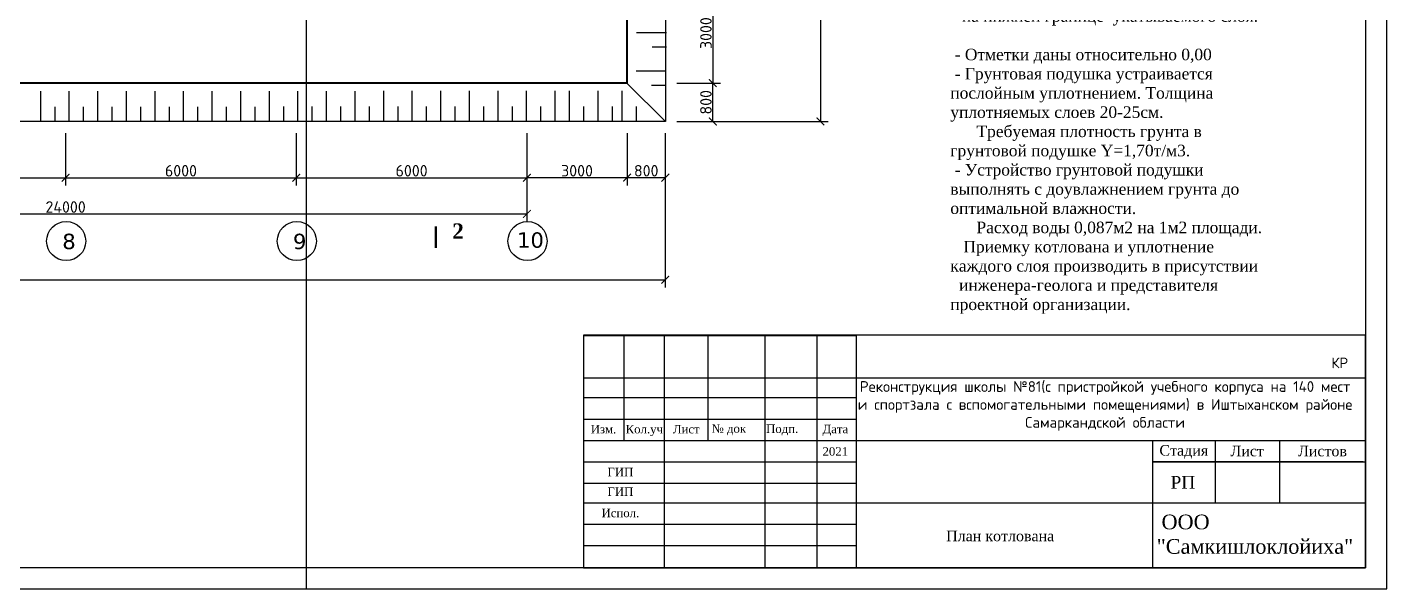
# Model space of a CAD drawing. Header units: millimetres. Extents: x 572274 to 2241483, y -888675 to -304135.
# Drawn here: x 825698 to 861066, y -667842 to -653227 of the extents above; entities that cross this region are included whole.
import ezdxf

# ---------------------------------------------------------------- set-up
doc = ezdxf.new("R2010")
doc.units = ezdxf.units.MM
doc.layers.add('RAMKA', color=19, linetype='Continuous')
doc.layers.add('генплан', color=179, linetype='Continuous', lineweight=25)
doc.styles.add('GOST', font='isocpeur.ttf')
doc.styles.get("Standard").update_dxf_attribs({"font": 'isocpeur.ttf'})
doc.styles.add('TNRoman', font='timesbd.ttf')
doc.styles.add('WMF-Times New Roman0', font='times.ttf')
doc.dimstyles.new('ISO-25$0', dxfattribs={"dimtxt": 300, "dimasz": 200, "dimexe": 100, "dimexo": 300, "dimgap": 50, "dimtad": 1, "dimdec": 0, "dimtxsty": 'Standard', "dimblk": 'OBLIQUE', "dimcen": 250, "dimdle": 150, "dimadec": 0, "dimazin": 0, "dimtfac": 1, "dimtdec": 0, "dimtmove": 0, "dimatfit": 3, "dimldrblk": 'OBLIQUE', "dimfxl": 1.25, "dimarcsym": 0})

# ---------------------------------------------------------------- blocks, each defined once
blk = doc.blocks.new('_ArchTick')
at = {"color": 0, "linetype": 'ByBlock', "const_width": 0.15}
blk.add_lwpolyline([(-0.5, -0.5), (0.5, 0.5)], dxfattribs=at)
blk = doc.blocks.new('*D1647')
at = {"layer": 'Defpoints', "color": 0, "lineweight": 25, "transparency": 16777216}
for p in [(841303, -655681), (842298, -655681), (841303, -657143)]:
    blk.add_point(p, dxfattribs=at)
at = {"layer": 'RAMKA', "color": 5, "lineweight": -2, "transparency": 16777216}
for p, q in [((841303, -655981), (841303, -657343)), ((842298, -655981), (842298, -657343)), ((842298, -657143), (841303, -657143))]:
    blk.add_line(p, q, dxfattribs=at)
at = {"layer": 'RAMKA', "color": 5, "lineweight": -2, "transparency": 16777216, "xscale": 200, "yscale": 200, "zscale": 200, "rotation": 180}
blk.add_blockref('_ArchTick', (841303, -657143), dxfattribs=at)
at = {"layer": 'RAMKA', "color": 5, "lineweight": -2, "transparency": 16777216, "xscale": 200, "yscale": 200, "zscale": 200}
blk.add_blockref('_ArchTick', (842298, -657143), dxfattribs=at)
at = {"layer": 'RAMKA', "color": 5, "transparency": 16777216, "insert": (841801, -656963), "char_height": 300, "attachment_point": 5}
blk.add_mtext('800', dxfattribs=at)
blk = doc.blocks.new('*D1571')
at = {"layer": 'Defpoints', "color": 0, "lineweight": 25, "transparency": 16777216}
for p in [(838698, -655681), (841303, -655981), (838698, -657143)]:
    blk.add_point(p, dxfattribs=at)
at = {"layer": 'RAMKA', "color": 5, "lineweight": -2, "transparency": 16777216}
for p, q in [((838698, -655981), (838698, -657343)), ((841303, -656281), (841303, -657343)), ((841303, -657143), (838698, -657143))]:
    blk.add_line(p, q, dxfattribs=at)
at = {"layer": 'RAMKA', "color": 5, "lineweight": -2, "transparency": 16777216, "xscale": 200, "yscale": 200, "zscale": 200, "rotation": 180}
blk.add_blockref('_ArchTick', (838698, -657143), dxfattribs=at)
at = {"layer": 'RAMKA', "color": 5, "lineweight": -2, "transparency": 16777216, "xscale": 200, "yscale": 200, "zscale": 200}
blk.add_blockref('_ArchTick', (841303, -657143), dxfattribs=at)
at = {"layer": 'RAMKA', "color": 5, "transparency": 16777216, "insert": (840001, -656963), "char_height": 300, "attachment_point": 5}
blk.add_mtext('3000', dxfattribs=at)
blk = doc.blocks.new('*D1576')
at = {"layer": 'Defpoints', "color": 0, "lineweight": 25, "transparency": 16777216}
for p in [(820698, -655681), (826698, -655681), (826698, -657143)]:
    blk.add_point(p, dxfattribs=at)
at = {"layer": 'RAMKA', "color": 5, "lineweight": -2, "transparency": 16777216}
for p, q in [((820698, -655981), (820698, -657343)), ((826698, -655981), (826698, -657343)), ((820698, -657143), (826698, -657143))]:
    blk.add_line(p, q, dxfattribs=at)
at = {"layer": 'RAMKA', "color": 5, "lineweight": -2, "transparency": 16777216, "xscale": 200, "yscale": 200, "zscale": 200, "rotation": 180}
blk.add_blockref('_ArchTick', (820698, -657143), dxfattribs=at)
at = {"layer": 'RAMKA', "color": 5, "lineweight": -2, "transparency": 16777216, "xscale": 200, "yscale": 200, "zscale": 200}
blk.add_blockref('_ArchTick', (826698, -657143), dxfattribs=at)
at = {"layer": 'RAMKA', "color": 5, "transparency": 16777216, "insert": (823698, -656963), "char_height": 300, "attachment_point": 5}
blk.add_mtext('6000', dxfattribs=at)
blk = doc.blocks.new('*D1577')
at = {"layer": 'Defpoints', "color": 0, "lineweight": 25, "transparency": 16777216}
for p in [(826698, -655681), (832698, -655681), (832698, -657143)]:
    blk.add_point(p, dxfattribs=at)
at = {"layer": 'RAMKA', "color": 5, "lineweight": -2, "transparency": 16777216}
for p, q in [((826698, -655981), (826698, -657343)), ((832698, -655981), (832698, -657343)), ((826698, -657143), (832698, -657143))]:
    blk.add_line(p, q, dxfattribs=at)
at = {"layer": 'RAMKA', "color": 5, "lineweight": -2, "transparency": 16777216, "xscale": 200, "yscale": 200, "zscale": 200, "rotation": 180}
blk.add_blockref('_ArchTick', (826698, -657143), dxfattribs=at)
at = {"layer": 'RAMKA', "color": 5, "lineweight": -2, "transparency": 16777216, "xscale": 200, "yscale": 200, "zscale": 200}
blk.add_blockref('_ArchTick', (832698, -657143), dxfattribs=at)
at = {"layer": 'RAMKA', "color": 5, "transparency": 16777216, "insert": (829698, -656963), "char_height": 300, "attachment_point": 5}
blk.add_mtext('6000', dxfattribs=at)
blk = doc.blocks.new('*D1578')
at = {"layer": 'Defpoints', "color": 0, "lineweight": 25, "transparency": 16777216}
for p in [(832698, -655681), (838698, -655681), (838698, -657143)]:
    blk.add_point(p, dxfattribs=at)
at = {"layer": 'RAMKA', "color": 5, "lineweight": -2, "transparency": 16777216}
for p, q in [((832698, -655981), (832698, -657343)), ((838698, -655981), (838698, -657343)), ((832698, -657143), (838698, -657143))]:
    blk.add_line(p, q, dxfattribs=at)
at = {"layer": 'RAMKA', "color": 5, "lineweight": -2, "transparency": 16777216, "xscale": 200, "yscale": 200, "zscale": 200, "rotation": 180}
blk.add_blockref('_ArchTick', (832698, -657143), dxfattribs=at)
at = {"layer": 'RAMKA', "color": 5, "lineweight": -2, "transparency": 16777216, "xscale": 200, "yscale": 200, "zscale": 200}
blk.add_blockref('_ArchTick', (838698, -657143), dxfattribs=at)
at = {"layer": 'RAMKA', "color": 5, "transparency": 16777216, "insert": (835698, -656963), "char_height": 300, "attachment_point": 5}
blk.add_mtext('6000', dxfattribs=at)
blk = doc.blocks.new('*D1649')
at = {"layer": 'Defpoints', "color": 0, "lineweight": 25, "transparency": 16777216}
for p in [(842298, -654681), (843534, -654681), (842298, -655681)]:
    blk.add_point(p, dxfattribs=at)
at = {"layer": 'RAMKA', "color": 5, "lineweight": -2, "transparency": 16777216}
for p, q in [((842598, -654681), (843734, -654681)), ((843534, -655681), (843534, -654681)), ((842598, -655681), (843734, -655681))]:
    blk.add_line(p, q, dxfattribs=at)
at = {"layer": 'RAMKA', "color": 5, "lineweight": -2, "transparency": 16777216, "xscale": 200, "yscale": 200, "zscale": 200}
for p, rotation in [((843534, -654681), 90), ((843534, -655681), 270)]:
    blk.add_blockref('_ArchTick', p, dxfattribs=dict(at, rotation=rotation))
at = {"layer": 'RAMKA', "color": 5, "transparency": 16777216, "insert": (843354, -655181), "char_height": 300, "attachment_point": 5, "rotation": 90}
blk.add_mtext('800', dxfattribs=at)
blk = doc.blocks.new('*D1579')
at = {"layer": 'Defpoints', "color": 0, "lineweight": 25, "transparency": 16777216}
for p in [(842298, -652081), (842598, -654681), (843534, -654681)]:
    blk.add_point(p, dxfattribs=at)
at = {"layer": 'RAMKA', "color": 5, "lineweight": -2, "transparency": 16777216}
for p, q in [((842598, -652081), (843734, -652081)), ((843534, -652081), (843534, -654681)), ((842898, -654681), (843734, -654681))]:
    blk.add_line(p, q, dxfattribs=at)
at = {"layer": 'RAMKA', "color": 5, "lineweight": -2, "transparency": 16777216, "xscale": 200, "yscale": 200, "zscale": 200}
for p, rotation in [((843534, -652081), 90), ((843534, -654681), 270)]:
    blk.add_blockref('_ArchTick', p, dxfattribs=dict(at, rotation=rotation))
at = {"layer": 'RAMKA', "color": 5, "transparency": 16777216, "insert": (843354, -653381), "char_height": 300, "attachment_point": 5, "rotation": 90}
blk.add_mtext('3000', dxfattribs=at)
blk = doc.blocks.new('*D1601')
at = {"layer": 'Defpoints', "color": 0, "lineweight": 25, "transparency": 16777216}
for p in [(814698, -655681), (838698, -655681), (838698, -658086)]:
    blk.add_point(p, dxfattribs=at)
at = {"layer": 'RAMKA', "color": 5, "lineweight": -2, "transparency": 16777216}
for p, q in [((814698, -655981), (814698, -658286)), ((838698, -655981), (838698, -658286)), ((814698, -658086), (838698, -658086))]:
    blk.add_line(p, q, dxfattribs=at)
at = {"layer": 'RAMKA', "color": 5, "lineweight": -2, "transparency": 16777216, "xscale": 200, "yscale": 200, "zscale": 200, "rotation": 180}
blk.add_blockref('_ArchTick', (814698, -658086), dxfattribs=at)
at = {"layer": 'RAMKA', "color": 5, "lineweight": -2, "transparency": 16777216, "xscale": 200, "yscale": 200, "zscale": 200}
blk.add_blockref('_ArchTick', (838698, -658086), dxfattribs=at)
at = {"layer": 'RAMKA', "color": 5, "transparency": 16777216, "insert": (826698, -657906), "char_height": 300, "attachment_point": 5}
blk.add_mtext('24000', dxfattribs=at)
blk = doc.blocks.new('*D1604')
at = {"layer": 'Defpoints', "color": 0, "lineweight": 25, "transparency": 16777216}
for p in [(799879, -648343), (842298, -655681), (842298, -659800)]:
    blk.add_point(p, dxfattribs=at)
at = {"layer": 'RAMKA', "color": 5, "lineweight": -2, "transparency": 16777216}
for p, q in [((799879, -648643), (799879, -660000)), ((842298, -655981), (842298, -660000)), ((799879, -659800), (842298, -659800))]:
    blk.add_line(p, q, dxfattribs=at)
at = {"layer": 'RAMKA', "color": 5, "lineweight": -2, "transparency": 16777216, "xscale": 200, "yscale": 200, "zscale": 200, "rotation": 180}
blk.add_blockref('_ArchTick', (799879, -659800), dxfattribs=at)
at = {"layer": 'RAMKA', "color": 5, "lineweight": -2, "transparency": 16777216, "xscale": 200, "yscale": 200, "zscale": 200}
blk.add_blockref('_ArchTick', (842298, -659800), dxfattribs=at)
at = {"layer": 'RAMKA', "color": 5, "transparency": 16777216, "insert": (821089, -659620), "char_height": 300, "attachment_point": 5}
blk.add_mtext('46430', dxfattribs=at)
blk = doc.blocks.new('*D1652')
at = {"layer": 'Defpoints', "color": 0, "lineweight": 25, "transparency": 16777216}
for p in [(842298, -636481), (842298, -655681), (846332, -655681)]:
    blk.add_point(p, dxfattribs=at)
at = {"layer": 'RAMKA', "color": 5, "lineweight": -2, "transparency": 16777216}
for p, q in [((842598, -636481), (846532, -636481)), ((846332, -636481), (846332, -655681)), ((842598, -655681), (846532, -655681))]:
    blk.add_line(p, q, dxfattribs=at)
at = {"layer": 'RAMKA', "color": 5, "lineweight": -2, "transparency": 16777216, "xscale": 200, "yscale": 200, "zscale": 200}
for p, rotation in [((846332, -636481), 90), ((846332, -655681), 270)]:
    blk.add_blockref('_ArchTick', p, dxfattribs=dict(at, rotation=rotation))
at = {"layer": 'RAMKA', "color": 5, "transparency": 16777216, "insert": (846152, -646081), "char_height": 300, "attachment_point": 5, "rotation": 90}
blk.add_mtext('19600', dxfattribs=at)

msp = doc.modelspace()

# ---------------------------------------------------------------- linework, layer by layer
at = {"color": 0, "linetype": 'ByBlock', "ltscale": 100}
for p, q in [((842298.453, -636480.73), (842298.453, -655680.73)), ((842298.453, -655680.73), (811098.453, -655680.73))]:
    msp.add_line(p, q, dxfattribs=at)
at = {"color": 0, "linetype": 'ByBlock', "lineweight": 40, "ltscale": 100}
for p, q in [((841298.453, -637480.73), (841298.453, -654680.73)), ((841298.453, -654680.73), (812098.453, -654680.73))]:
    msp.add_line(p, q, dxfattribs=at)
at = {"ltscale": 5}
for p, q in [((842325.369, -653372.35), (841548.792, -653373.059)), ((842325.028, -653745.582), (841952.843, -653745.922)), ((842312.081, -654372.362), (841535.505, -654373.072)), ((826050.061, -655670.333), (826049.351, -654893.89)), ((826793.597, -655669.787), (826792.888, -654893.344)), ((827537.133, -655668.975), (827536.424, -654892.531)), ((828280.669, -655668.428), (828279.96, -654891.985)), ((829024.206, -655668.428), (829023.497, -654891.985)), ((829767.742, -655667.882), (829767.033, -654891.439)), ((830511.279, -655667.882), (830510.57, -654891.439)), ((831254.815, -655667.336), (831254.106, -654890.893)), ((831998.352, -655667.336), (831997.643, -654890.893)), ((832741.888, -655666.79), (832741.179, -654890.347)), ((833485.423, -655664.352), (833484.714, -654887.909)), ((834228.959, -655663.806), (834228.25, -654887.363)), ((834972.495, -655662.993), (834971.786, -654886.55)), ((835716.031, -655662.447), (835715.322, -654886.004)), ((836459.568, -655662.447), (836458.859, -654886.004)), ((837203.104, -655661.901), (837202.395, -654885.458)), ((837946.641, -655661.901), (837945.932, -654885.458)), ((838690.178, -655661.355), (838689.468, -654884.911)), ((839433.714, -655661.355), (839433.005, -654884.911)), ((839806.206, -655660.335), (839805.497, -654883.892)), ((840549.743, -655660.335), (840549.034, -654883.892)), ((841177.251, -655660.808), (841176.541, -654884.365)), ((842311.741, -654745.594), (841939.556, -654745.934)), ((826422.554, -655670.126), (826422.214, -655297.941)), ((827166.09, -655669.314), (827165.75, -655297.128)), ((827909.626, -655668.767), (827909.286, -655296.582)), ((828653.163, -655668.767), (828652.823, -655296.582)), ((829396.699, -655668.221), (829396.359, -655296.036)), ((830140.236, -655668.221), (830139.896, -655296.036)), ((830883.772, -655667.675), (830883.432, -655295.49)), ((831627.309, -655667.675), (831626.969, -655295.49)), ((832370.845, -655667.129), (832370.505, -655294.944)), ((833114.38, -655664.691), (833114.04, -655292.506)), ((833857.916, -655664.145), (833857.576, -655291.96)), ((834601.452, -655663.332), (834601.112, -655291.147)), ((835344.988, -655662.786), (835344.648, -655290.601)), ((836088.525, -655662.786), (836088.185, -655290.601)), ((836832.061, -655662.24), (836831.721, -655290.055)), ((837575.598, -655662.24), (837575.258, -655290.055)), ((838319.134, -655661.694), (838318.794, -655289.508)), ((839062.671, -655661.694), (839062.331, -655289.508)), ((839806.207, -655661.147), (839805.867, -655288.962)), ((840178.7, -655660.674), (840178.36, -655288.489)), ((840922.236, -655660.128), (840921.896, -655287.942)), ((841549.742, -655658.71), (841549.402, -655286.524))]:
    msp.add_line(p, q, dxfattribs=at)
at = {"lineweight": 25}
msp.add_line((841298.453, -654680.73), (842298.453, -655680.73), dxfattribs=at)
at = {"lineweight": 30}
msp.add_lwpolyline([(788415.662, -603602.499), (860515.656, -603602.499), (860515.656, -667292.499), (788415.662, -667292.499)], close=True, dxfattribs=at)
at = {"lineweight": 9}
msp.add_lwpolyline([(836329.081, -658413.338, 56.073, 56.073, 0), (836329.081, -658974.068, 56.073, 56.073, 0), (836329.081, -658787.158, 0, 74.764, 0), (836702.901, -658787.158, 0, 0, 0), (837263.631, -658787.158, 0, 0, 0)], format="xyseb", dxfattribs=at)
at = {"layer": 'Defpoints', "color": 1}
for points in [[(832965.662, -635172.499), (786765.662, -635172.499), (786765.662, -667842.499), (832965.662, -667842.499)], [(861065.656, -635172.499), (814865.656, -635172.499), (814865.656, -667842.499), (861065.656, -667842.499)]]:
    msp.add_lwpolyline(points, close=True, dxfattribs=at)
at = {"layer": 'RAMKA'}
for centre in [(826711.835, -658793.561), (832712.506, -658793.561), (838713.293, -658793.561)]:
    msp.add_circle(centre, 507.897, dxfattribs=at)
at = {"layer": 'генплан'}
for p, q in [((840165.656, -661250.28), (847258.683, -661250.28)), ((841218.66, -661242.499), (841218.66, -663980.025)), ((842264.689, -661242.499), (842264.689, -667292.499)), ((843402.361, -661242.499), (843402.361, -663980.025)), ((844884.569, -661242.499), (844884.569, -667292.499)), ((846236.525, -661242.499), (846236.525, -667292.499)), ((847258.683, -661242.499), (847258.683, -667292.499)), ((840165.656, -662355.583), (847258.683, -662355.583)), ((840181.524, -662355.583), (847274.551, -662355.583)), ((847258.683, -662355.583), (860515.656, -662355.583)), ((840165.656, -662866.122), (847258.683, -662866.122)), ((840181.524, -662866.122), (847274.551, -662866.122)), ((840165.656, -663430.025), (847258.683, -663430.025)), ((840165.656, -663980.025), (860515.656, -663980.025)), ((854971.329, -663980.025), (854971.329, -667292.499)), ((856597.489, -663980.025), (856597.489, -665604.467)), ((858270.111, -663980.025), (858270.111, -665604.467)), ((840165.656, -664536.977), (847258.683, -664536.977)), ((860453.811, -664536.977), (854971.329, -664536.977)), ((854971.329, -664536.977), (860515.656, -664536.977)), ((840165.656, -665093.928), (847258.683, -665093.928)), ((840165.656, -665604.467), (847258.683, -665604.467)), ((847258.683, -665604.467), (860515.656, -665604.467)), ((840165.656, -666161.419), (847258.683, -666161.419)), ((840165.656, -666718.371), (847258.683, -666718.371))]:
    msp.add_line(p, q, dxfattribs=at)
at = {"layer": 'генплан', "lineweight": 30}
msp.add_lwpolyline([(840165.656, -667292.499), (860515.656, -667292.499), (860515.656, -661242.499), (840165.656, -661242.499)], close=True, dxfattribs=at)

# ---------------------------------------------------------------- texts
at = {"ltscale": 50, "attachment_point": 1}
for s, insert, char_height, width in [('{\\fTimes New Roman|b0|i0|c204|p18;При устройстве котлована под здание,необходимо выполнить следующие работы:\\P\\pi-183.6,l300,t300,566.4; Строящиеся здание (учебный блок) будет выполнятся рядом сущ. зданием.     \\P  В результате этого перед началом рытья котлована, необходимо\\P   вдоль существующего здания забить деревянные шпунтовые стены на \\P   глубину H=2,50м. от планировочной отм. земли.\\P\\pi0,l0,tz;\\P  - Верхний слой грунта на глубину 0,90м насыпные грунты суглинки серого цвета\\P    с присутствием строительного и бытового мусора, рыхлые неоднородные подлежат срезке и вывозу. \\P   - Откопать котлован на глубину Н= -3,000м , относительно отм.0,000.     \\P - Необходимо выполнить грунтовую подушку с послойным уплотнением на Н=1,20м из пригодного  грунта.\\P - Растительный грунт и строительный мусор (0,9 м от поверхности) для подушки непригодны.\\P - Отсыпку подушки производить с послойной  укаткой при оптимальной влажности, равной влажности награнице раскатывания (W =18,5%).\\P\\pi-183.6,l300,t300,566.4;- Укатку производить гружеными автомашинамипо 8-10 раз по одному следу, либо катком дорожным самоходным ДУ37 (8тн).\\P- Укатку вести до достижения плотности на нижней границе  укатываемого слоя.\\P\\pi0,l0,tz;\\P - Отметки даны относительно 0,00\\P - Грунтовая подушка устраивается послойным уплотнением. Толщина  уплотняемых слоев 20-25см. \\P      Требуемая плотность грунта в грунтовой подушке Y=1,70т/м3.\\P - Устройство грунтовой подушки выполнять с доувлажнением грунта до оптимальной влажности.\\P      Расход воды 0,087м2 на 1м2 площади.\\P   Приемку котлована и уплотнение каждого слоя производить в присутствии\\P  инженера-геолога и представителя проектной организации.}', (849712.325, -635782.821), 300, 8300.94699), ('{\\fVerdana|b0|i0|c204|p34;8}', (826611.568, -658601.88), 400, 402.59419), ('{\\fVerdana|b0|i0|c204|p34;9}', (832612.239, -658601.88), 400, 402.59419), ('{\\fVerdana|b0|i0|c204|p34;10}', (838440.698, -658566.02), 400, 402.59419)]:
    msp.add_mtext(s, dxfattribs=dict(at, insert=insert, char_height=char_height, width=width))
at = {"lineweight": 25, "insert": (836753.973, -658332.976), "char_height": 400.52157, "width": 290.70014, "attachment_point": 1, "style": 'WMF-Times New Roman0'}
msp.add_mtext('{\\fTimes New Roman|b1|i0|c204|p18;2}', dxfattribs=at)
at = {"color": 0, "ltscale": 100, "insert": (859841.356, -661963.899), "char_height": 275, "width": 4400, "attachment_point": 5, "style": 'GOST'}
msp.add_mtext('\\pt3000.03;КР', dxfattribs=at)
at = {"color": 0, "lineweight": 25, "insert": (853737.549, -663082.802), "char_height": 280, "width": 12844.1308, "attachment_point": 5}
msp.add_mtext('{\\C256;Реконструкция школы №81(с пристройкой учебного корпуса на 140 мест и спортзала с вспомогательными помещениями) в Иштыханском районе Самаркандской области}', dxfattribs=at)
at = {"layer": 'генплан', "lineweight": 30, "attachment_point": 5, "style": 'TNRoman'}
for s, insert, char_height in [('{\\fTimes New Roman|b0|i0|c204|p18;Изм.}', (840691.213, -663689.621), 220), ('{\\fTimes New Roman|b0|i0|c204|p18;Кол.уч}', (841751.261, -663722.631), 220), ('{\\fTimes New Roman|b0|i0|c204|p18;Лист}', (842842.741, -663689.678), 220), ('{\\fTimes New Roman|b0|i0|c204|p18;№ док}', (843949.683, -663703.807), 220), ('{\\fTimes New Roman|b0|i0|c204|p18;Подп.}', (845337.262, -663708.408), 220), ('{\\fTimes New Roman|b0|i0|c204|p18;Дата}', (846719.81, -663719.03), 220), ('{\\fTimes New Roman|b0|i0|c204|p18;2021}', (846719.81, -664269.03), 220), ('{\\fTimes New Roman|b0|i0|c204|p18;Стадия}', (855784.409, -664280.432), 275), ('{\\fTimes New Roman|b0|i0|c204|p18;Лист}', (857433.8, -664258.501), 275), ('{\\fTimes New Roman|b0|i0|c204|p18;Листов}', (859392.883, -664258.501), 275), ('{\\fTimes New Roman|b0|i0|c204|p18;ГИП}', (841129.587, -664803.581), 220), ('{\\fTimes New Roman|b0|i0|c204|p18;ГИП}', (841129.587, -665314.12), 220), ('{\\fTimes New Roman|b0|i0|c204|p18;Испол.}', (841129.587, -665871.071), 220)]:
    msp.add_mtext(s, dxfattribs=dict(at, insert=insert, char_height=char_height))
at = {"layer": 'генплан', "color": 0, "ltscale": 1.5, "insert": (855761.178, -665070.722), "char_height": 330, "width": 1672.62183, "attachment_point": 5, "style": 'TNRoman'}
msp.add_mtext('{\\fTimes New Roman|b0|i0|c204|p18;РП}', dxfattribs=at)
at = {"layer": 'генплан', "lineweight": 30, "attachment_point": 5, "style": 'TNRoman'}
for s, insert, char_height, width in [('{\\fTimes New Roman|b0|i0|c204|p18;\\C0; ООО                                       "Самкишлоклойиха"}', (857635.445, -666423.562), 382.37532, 5410.16654), ('{\\fTimes New Roman|b0|i0|c204|p18;План котлована}', (851009.175, -666468.049), 275, 6744.72603)]:
    msp.add_mtext(s, dxfattribs=dict(at, insert=insert, char_height=char_height, width=width))

# ---------------------------------------------------------------- dimensions: what is measured, and where the dimension line sits
at = {"layer": 'RAMKA'}
for base, p1, p2, text, picture, middle in [((846332.373, -655680.73), (842298.453, -636480.73), (842298.453, -655680.73), '19600', '*D1652', (846152.373, -646080.73)), ((843534.273, -654680.73), (842298.453, -652080.73), (842598.453, -654680.73), '3000', '*D1579', (843354.273, -653380.73)), ((843534.273, -654680.73), (842298.453, -655680.73), (842298.453, -654680.73), '800', '*D1649', (843354.273, -655180.73))]:
    dim = msp.add_linear_dim(base=base, p1=p1, p2=p2, angle=90, text=text, dimstyle='ISO-25$0', override={"dimexe": 200, "dimgap": 30, "dimdec": 2, "dimblk": 'ArchTick', "dimcen": 200, "dimdle": 0, "dimclrd": 5, "dimclre": 5, "dimclrt": 5, "dimtdec": 2, "dimldrblk": 'ArchTick'}, dxfattribs=at)
    dim.commit()
    dim.dimension.update_dxf_attribs({"geometry": picture, "text_midpoint": middle})
for base, p1, p2, text, picture, middle in [((842298.453, -659800.154), (799878.601, -648342.794), (842298.453, -655680.73), '46430', '*D1604', (821088.527, -659620.154)), ((838698.453, -657143.189), (841302.658, -655980.73), (838698.453, -655680.73), '3000', '*D1571', (840000.556, -656963.189))]:
    dim = msp.add_linear_dim(base=base, p1=p1, p2=p2, text=text, dimstyle='ISO-25$0', override={"dimexe": 200, "dimgap": 30, "dimdec": 2, "dimblk": 'ArchTick', "dimcen": 200, "dimdle": 0, "dimclrd": 5, "dimclre": 5, "dimclrt": 5, "dimtdec": 2, "dimldrblk": 'ArchTick'}, dxfattribs=at)
    dim.commit()
    dim.dimension.update_dxf_attribs({"geometry": picture, "text_midpoint": middle})
for base, p1, p2, picture, middle in [((838698.453, -658085.881), (814698.453, -655680.73), (838698.453, -655680.73), '*D1601', (826698.453, -657905.881)), ((826698.453, -657143.189), (820698.453, -655680.73), (826698.453, -655680.73), '*D1576', (823698.453, -656963.189)), ((832698.453, -657143.189), (826698.453, -655680.73), (832698.453, -655680.73), '*D1577', (829698.453, -656963.189)), ((838698.453, -657143.189), (832698.453, -655680.73), (838698.453, -655680.73), '*D1578', (835698.453, -656963.189))]:
    dim = msp.add_linear_dim(base=base, p1=p1, p2=p2, dimstyle='ISO-25$0', override={"dimexe": 200, "dimgap": 30, "dimdec": 2, "dimblk": 'ArchTick', "dimcen": 200, "dimdle": 0, "dimclrd": 5, "dimclre": 5, "dimclrt": 5, "dimtdec": 2, "dimldrblk": 'ArchTick'}, dxfattribs=at)
    dim.commit()
    dim.dimension.update_dxf_attribs({"geometry": picture, "text_midpoint": middle})
dim = msp.add_linear_dim(base=(841302.658, -657143.189), p1=(842298.453, -655680.73), p2=(841302.658, -655680.73), text='800', dimstyle='ISO-25$0', override={"dimexe": 200, "dimgap": 30, "dimdec": 2, "dimblk": 'ArchTick', "dimcen": 200, "dimdle": 0, "dimclrd": 5, "dimclre": 5, "dimclrt": 5, "dimtdec": 2, "dimldrblk": 'ArchTick'}, dxfattribs=at)
dim.commit()
dim.dimension.update_dxf_attribs({"geometry": '*D1647', "text_midpoint": (841800.556, -657143.189), "dimtype": 160})

doc.saveas('drawing.dxf')
